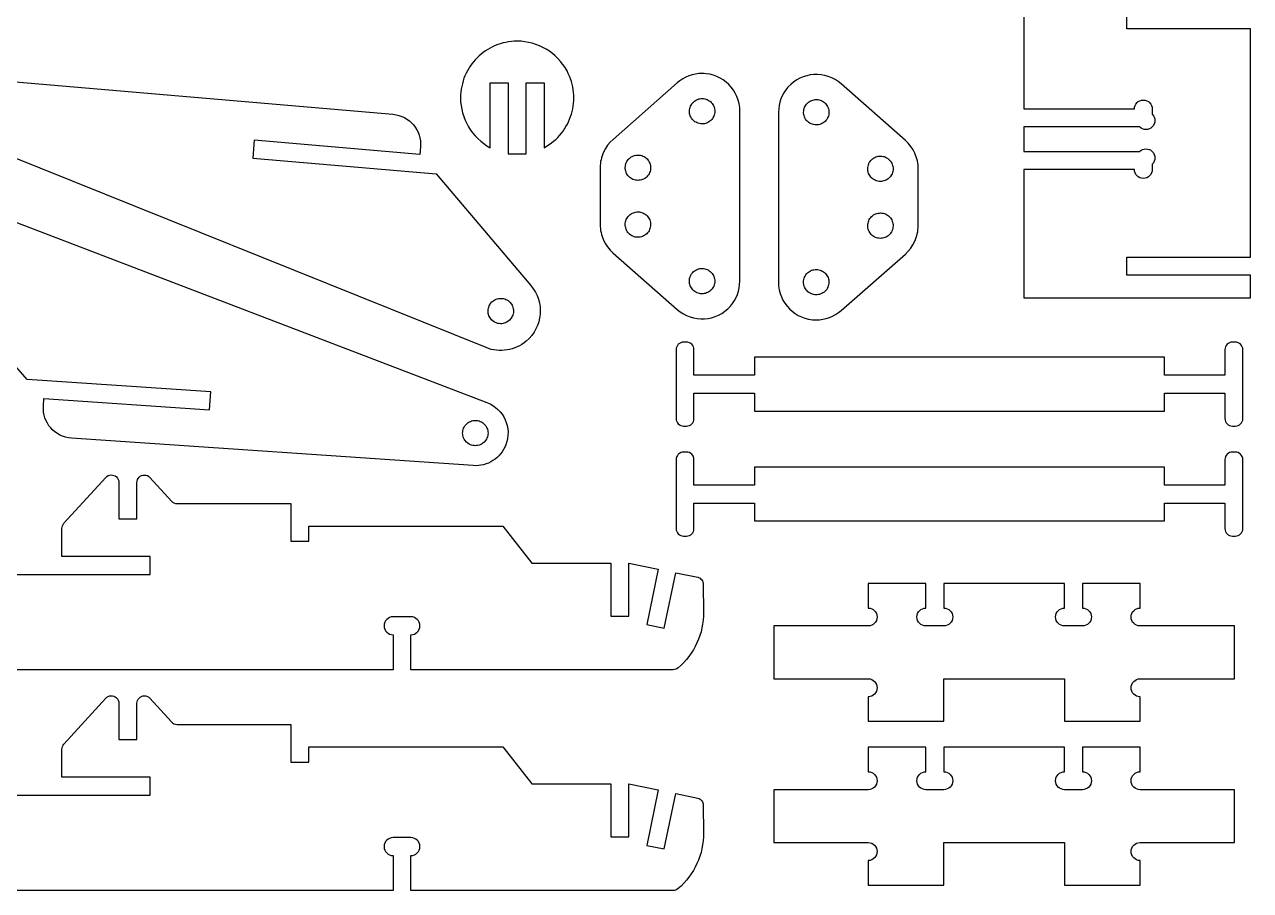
# Model space of a CAD drawing. Extents: x 9 to 509, y 40 to 335.
# Drawn here: x 319.3 to 509.4, y 43 to 177.2 of the extents above; entities that cross this region are included whole.
import ezdxf

# ---------------------------------------------------------------- set-up
doc = ezdxf.new("R2010")
doc.units = 0
doc.layers.get('0').update_dxf_attribs({"linetype": 'CONTINUOUS'})

msp = doc.modelspace()

# ---------------------------------------------------------------- linework, layer by layer
at = {"linetype": 'CONTINUOUS'}
msp.add_line((394.3, 157.18), (397.08, 157.18), dxfattribs=at)
at = {"color": 7, "linetype": 'CONTINUOUS'}
for points in [[(474.25, 182.85), (474.25, 164.12), (491.37, 164.12), (491.37, 164.12), (491.4, 164.4), (491.48, 164.66), (491.61, 164.89), (491.78, 165.1), (491.98, 165.27), (492.22, 165.4), (492.48, 165.48), (492.76, 165.51), (492.76, 165.51), (492.76, 165.51), (493.04, 165.48), (493.3, 165.4), (493.54, 165.27), (493.74, 165.1), (493.91, 164.89), (494.04, 164.66), (494.12, 164.4), (494.15, 164.12), (494.15, 164.12), (494.15, 164.12), (494.15, 163.3), (494.15, 163.3), (494.33, 163.08), (494.46, 162.84), (494.53, 162.58), (494.56, 162.32), (494.53, 162.05), (494.46, 161.8), (494.33, 161.55), (494.15, 161.34), (493.93, 161.16), (493.69, 161.03), (493.43, 160.95), (493.17, 160.93), (492.9, 160.95), (492.64, 161.03), (492.4, 161.16), (492.18, 161.34), (492.18, 161.34), (492.18, 161.34), (474.25, 161.34), (474.25, 157.53), (492.18, 157.53), (492.18, 157.53), (492.4, 157.71), (492.64, 157.84), (492.9, 157.91), (493.17, 157.94), (493.43, 157.91), (493.69, 157.84), (493.93, 157.71), (494.15, 157.53), (494.33, 157.31), (494.46, 157.07), (494.53, 156.81), (494.56, 156.55), (494.53, 156.28), (494.46, 156.03), (494.33, 155.78), (494.15, 155.57), (494.15, 155.57), (494.15, 154.75), (494.15, 154.75), (494.12, 154.47), (494.04, 154.21), (493.91, 153.97), (493.74, 153.77), (493.54, 153.6), (493.3, 153.47), (493.04, 153.39), (492.76, 153.36), (492.76, 153.36), (492.76, 153.36), (492.48, 153.39), (492.22, 153.47), (491.98, 153.6), (491.78, 153.77), (491.61, 153.97), (491.48, 154.21), (491.4, 154.47), (491.37, 154.75), (491.37, 154.75), (491.37, 154.75), (474.25, 154.75), (474.25, 134.85), (474.25, 134.85)], [(474.25, 134.85), (509.37, 134.85), (509.37, 138.36), (490.2, 138.36), (490.2, 141.14), (509.37, 141.14), (509.37, 176.55), (490.2, 176.55), (490.2, 179.33)], [(397.08, 157.18), (397.08, 168.19), (399.86, 168.19), (399.86, 158.12), (399.86, 158.12), (400.25, 158.35), (400.63, 158.59), (400.99, 158.85), (401.33, 159.12), (401.66, 159.41), (401.97, 159.71), (402.26, 160.02), (402.54, 160.35), (402.8, 160.69), (403.04, 161.04), (403.26, 161.4), (403.47, 161.77), (403.66, 162.15), (403.82, 162.54), (403.97, 162.93), (404.1, 163.33), (404.21, 163.74), (404.31, 164.15), (404.38, 164.57), (404.43, 164.99), (404.46, 165.41), (404.47, 165.83), (404.46, 166.26), (404.43, 166.68), (404.38, 167.11), (404.31, 167.53), (404.22, 167.96), (404.1, 168.38), (403.96, 168.79), (403.8, 169.21), (403.62, 169.61), (403.42, 170.02), (403.11, 170.54), (402.78, 171.03), (402.41, 171.5), (402.02, 171.94), (401.6, 172.35), (401.15, 172.73), (400.68, 173.07), (400.19, 173.39), (399.68, 173.67), (399.15, 173.92), (398.6, 174.13), (398.04, 174.31), (397.47, 174.45), (396.89, 174.55), (396.29, 174.61), (395.69, 174.63), (395.24, 174.62), (394.79, 174.58), (394.35, 174.53), (393.92, 174.45), (393.5, 174.35), (393.08, 174.23), (392.67, 174.1), (392.27, 173.94), (391.88, 173.76), (391.51, 173.57), (391.14, 173.36), (390.78, 173.13), (390.44, 172.88), (390.11, 172.62), (389.79, 172.35), (389.48, 172.06), (389.19, 171.75), (388.92, 171.43), (388.66, 171.1), (388.41, 170.76), (388.18, 170.4), (387.97, 170.03), (387.78, 169.65), (387.6, 169.27), (387.44, 168.87), (387.31, 168.46), (387.19, 168.04), (387.09, 167.62), (387.01, 167.18), (386.96, 166.75), (386.92, 166.3), (386.91, 165.85), (386.93, 165.25), (386.99, 164.65), (387.09, 164.07), (387.23, 163.5), (387.41, 162.93), (387.62, 162.39), (387.87, 161.86), (388.15, 161.35), (388.47, 160.86), (388.81, 160.39), (389.19, 159.94), (389.6, 159.52), (390.04, 159.13), (390.51, 158.76), (391, 158.43), (391.52, 158.12), (391.52, 158.12)], [(420.5, 168.17), (410.55, 159.41), (410.55, 159.41), (410.1, 158.98), (409.7, 158.5), (409.36, 157.98), (409.08, 157.43), (408.96, 157.15), (408.85, 156.86), (408.77, 156.56), (408.69, 156.26), (408.63, 155.96), (408.59, 155.65), (408.57, 155.34), (408.56, 155.02), (408.56, 155.02), (408.55, 146.2), (408.55, 146.2), (408.56, 145.89), (408.59, 145.57), (408.63, 145.27), (408.69, 144.96), (408.76, 144.66), (408.85, 144.36), (408.95, 144.07), (409.07, 143.79), (409.36, 143.24), (409.7, 142.73), (410.09, 142.25), (410.54, 141.81), (410.54, 141.81), (420.48, 133.04), (420.48, 133.04), (420.95, 132.67), (421.45, 132.35), (421.96, 132.09), (422.5, 131.88), (423.04, 131.73), (423.6, 131.63), (424.16, 131.58), (424.72, 131.59), (425.28, 131.65), (425.83, 131.77), (426.37, 131.94), (426.89, 132.16), (427.4, 132.43), (427.88, 132.76), (428.33, 133.13), (428.75, 133.56), (429.08, 133.98), (429.37, 134.42), (429.62, 134.88), (429.83, 135.36), (429.99, 135.86), (430.11, 136.38), (430.18, 136.9), (430.21, 137.43), (430.21, 137.43), (430.22, 163.77), (430.22, 163.77), (430.21, 164.07), (430.19, 164.37), (430.1, 164.95), (429.96, 165.51), (429.76, 166.05), (429.51, 166.56), (429.22, 167.04), (428.88, 167.49), (428.51, 167.91), (428.09, 168.29), (427.64, 168.62), (427.16, 168.92), (426.65, 169.16), (426.11, 169.36), (425.55, 169.51), (424.97, 169.59), (424.67, 169.62), (424.37, 169.63), (423.84, 169.6), (423.31, 169.53), (422.8, 169.41), (422.3, 169.25), (421.82, 169.04), (421.36, 168.79), (420.92, 168.5), (420.5, 168.17), (420.5, 168.17)], [(445.91, 132.88), (455.87, 141.63), (455.87, 141.63), (456.31, 142.07), (456.71, 142.55), (457.05, 143.07), (457.33, 143.62), (457.45, 143.9), (457.56, 144.19), (457.65, 144.49), (457.72, 144.79), (457.78, 145.09), (457.82, 145.4), (457.85, 145.71), (457.85, 146.03), (457.85, 146.03), (457.86, 154.85), (457.86, 154.85), (457.85, 155.16), (457.83, 155.47), (457.78, 155.78), (457.73, 156.09), (457.65, 156.39), (457.56, 156.68), (457.46, 156.97), (457.34, 157.26), (457.06, 157.81), (456.72, 158.32), (456.32, 158.8), (455.88, 159.24), (455.88, 159.24), (445.93, 168.01), (445.93, 168.01), (445.46, 168.38), (444.97, 168.7), (444.45, 168.96), (443.92, 169.17), (443.37, 169.32), (442.81, 169.42), (442.25, 169.46), (441.69, 169.46), (441.13, 169.39), (440.58, 169.28), (440.04, 169.11), (439.52, 168.89), (439.02, 168.62), (438.54, 168.29), (438.09, 167.91), (437.67, 167.48), (437.34, 167.07), (437.04, 166.63), (436.79, 166.17), (436.58, 165.68), (436.42, 165.18), (436.3, 164.67), (436.23, 164.15), (436.21, 163.62), (436.21, 163.62), (436.19, 137.28), (436.19, 137.28), (436.2, 136.98), (436.22, 136.68), (436.31, 136.1), (436.46, 135.54), (436.65, 135), (436.9, 134.49), (437.19, 134.01), (437.53, 133.55), (437.91, 133.14), (438.32, 132.76), (438.77, 132.42), (439.25, 132.13), (439.77, 131.88), (440.3, 131.69), (440.86, 131.54), (441.45, 131.45), (441.74, 131.43), (442.04, 131.42), (442.58, 131.45), (443.1, 131.52), (443.61, 131.63), (444.11, 131.8), (444.59, 132), (445.06, 132.25), (445.5, 132.55), (445.91, 132.88), (445.91, 132.88)], [(314.26, 168.63), (376.44, 163.3), (376.44, 163.3)], [(391.52, 158.12), (391.52, 168.19), (394.3, 168.19), (394.3, 157.18)], [(423.09, 162.28), (422.95, 162.41), (422.82, 162.56), (422.7, 162.72), (422.61, 162.89), (422.53, 163.06), (422.47, 163.24), (422.43, 163.43), (422.41, 163.61), (422.4, 163.8), (422.41, 163.99), (422.44, 164.18), (422.49, 164.36), (422.56, 164.54), (422.64, 164.72), (422.75, 164.89), (422.87, 165.05), (422.87, 165.05), (422.87, 165.05), (423.01, 165.19), (423.16, 165.32), (423.32, 165.43), (423.48, 165.53), (423.66, 165.61), (423.84, 165.67), (424.02, 165.71), (424.21, 165.73), (424.4, 165.74), (424.59, 165.73), (424.77, 165.7), (424.96, 165.65), (425.14, 165.58), (425.31, 165.5), (425.48, 165.39), (425.64, 165.27), (425.64, 165.27), (425.64, 165.27), (425.79, 165.13), (425.92, 164.98), (426.03, 164.82), (426.12, 164.66), (426.2, 164.48), (426.26, 164.3), (426.3, 164.12), (426.33, 163.93), (426.33, 163.74), (426.32, 163.55), (426.29, 163.37), (426.24, 163.18), (426.17, 163), (426.09, 162.83), (425.99, 162.66), (425.86, 162.5), (425.86, 162.5), (425.86, 162.5), (425.73, 162.35), (425.58, 162.22), (425.42, 162.11), (425.25, 162.02), (425.07, 161.94), (424.89, 161.88), (424.71, 161.84), (424.52, 161.81), (424.33, 161.81), (424.15, 161.82), (423.96, 161.85), (423.77, 161.9), (423.59, 161.96), (423.42, 162.05), (423.25, 162.15), (423.09, 162.28), (423.09, 162.28), (423.09, 162.28)], [(443.33, 165.11), (443.48, 164.97), (443.61, 164.82), (443.72, 164.67), (443.82, 164.5), (443.89, 164.32), (443.95, 164.14), (444, 163.96), (444.02, 163.77), (444.03, 163.58), (444.01, 163.4), (443.98, 163.21), (443.94, 163.02), (443.87, 162.84), (443.78, 162.67), (443.68, 162.5), (443.56, 162.34), (443.56, 162.34), (443.56, 162.34), (443.42, 162.19), (443.27, 162.07), (443.11, 161.95), (442.94, 161.86), (442.77, 161.78), (442.59, 161.72), (442.4, 161.68), (442.22, 161.65), (442.03, 161.65), (441.84, 161.66), (441.65, 161.69), (441.47, 161.74), (441.29, 161.81), (441.11, 161.89), (440.95, 161.99), (440.79, 162.12), (440.79, 162.12), (440.64, 162.25), (440.51, 162.4), (440.4, 162.56), (440.3, 162.73), (440.23, 162.91), (440.17, 163.09), (440.12, 163.27), (440.1, 163.46), (440.09, 163.65), (440.11, 163.83), (440.14, 164.02), (440.18, 164.21), (440.25, 164.39), (440.34, 164.56), (440.44, 164.73), (440.56, 164.89), (440.56, 164.89), (440.56, 164.89), (440.7, 165.04), (440.85, 165.16), (441.01, 165.28), (441.18, 165.37), (441.35, 165.45), (441.53, 165.51), (441.71, 165.55), (441.9, 165.57), (442.09, 165.58), (442.28, 165.57), (442.47, 165.54), (442.65, 165.49), (442.83, 165.42), (443.01, 165.34), (443.17, 165.23), (443.33, 165.11), (443.33, 165.11), (443.33, 165.11)], [(376.44, 163.3), (376.91, 163.23), (377.37, 163.12), (377.81, 162.97), (378.22, 162.78), (378.61, 162.55), (378.98, 162.28), (379.31, 161.98), (379.62, 161.65), (379.89, 161.29), (380.13, 160.91), (380.33, 160.51), (380.49, 160.08), (380.61, 159.64), (380.69, 159.18), (380.72, 158.71), (380.7, 158.23), (380.7, 158.23), (380.7, 158.23), (380.6, 157.07), (354.94, 159.27), (354.71, 156.5), (383.15, 154.06), (397.81, 136.75), (397.81, 136.75), (398.19, 136.26), (398.51, 135.73), (398.78, 135.19), (398.98, 134.63), (399.13, 134.05), (399.23, 133.47), (399.26, 132.88), (399.24, 132.29), (399.16, 131.71), (399.03, 131.14), (398.85, 130.58), (398.6, 130.04), (398.31, 129.52), (397.96, 129.02), (397.56, 128.56), (397.1, 128.13), (396.77, 127.87), (396.42, 127.63), (396.06, 127.42), (395.69, 127.24), (395.31, 127.08), (394.92, 126.94), (394.52, 126.84), (394.12, 126.76), (393.71, 126.71), (393.3, 126.68), (392.89, 126.69), (392.48, 126.72), (392.07, 126.77), (391.66, 126.86), (391.26, 126.98), (390.86, 127.12), (390.86, 127.12), (311.94, 158.88)], [(413.14, 153.52), (412.99, 153.66), (412.86, 153.81), (412.75, 153.97), (412.66, 154.13), (412.58, 154.31), (412.52, 154.49), (412.48, 154.67), (412.45, 154.86), (412.45, 155.05), (412.46, 155.24), (412.49, 155.42), (412.54, 155.61), (412.6, 155.79), (412.69, 155.96), (412.79, 156.13), (412.91, 156.29), (412.91, 156.29), (412.91, 156.29), (413.05, 156.44), (413.2, 156.57), (413.36, 156.68), (413.53, 156.77), (413.7, 156.85), (413.88, 156.91), (414.07, 156.95), (414.25, 156.98), (414.44, 156.98), (414.63, 156.97), (414.82, 156.94), (415, 156.89), (415.18, 156.83), (415.36, 156.74), (415.53, 156.64), (415.69, 156.52), (415.69, 156.52), (415.69, 156.52), (415.83, 156.38), (415.96, 156.23), (416.07, 156.07), (416.17, 155.9), (416.25, 155.73), (416.31, 155.55), (416.35, 155.36), (416.37, 155.18), (416.38, 154.99), (416.37, 154.8), (416.34, 154.61), (416.29, 154.43), (416.22, 154.25), (416.14, 154.07), (416.03, 153.9), (415.91, 153.74), (415.91, 153.74), (415.91, 153.74), (415.77, 153.6), (415.62, 153.47), (415.46, 153.36), (415.3, 153.26), (415.12, 153.18), (414.94, 153.12), (414.76, 153.08), (414.57, 153.06), (414.38, 153.05), (414.19, 153.06), (414.01, 153.09), (413.82, 153.14), (413.64, 153.21), (413.47, 153.29), (413.3, 153.4), (413.14, 153.52), (413.14, 153.52), (413.14, 153.52)], [(453.28, 156.35), (453.43, 156.21), (453.55, 156.06), (453.67, 155.9), (453.76, 155.73), (453.84, 155.56), (453.9, 155.38), (453.94, 155.2), (453.96, 155.01), (453.97, 154.82), (453.96, 154.63), (453.93, 154.44), (453.88, 154.26), (453.81, 154.08), (453.73, 153.9), (453.63, 153.74), (453.5, 153.58), (453.5, 153.58), (453.5, 153.58), (453.37, 153.43), (453.22, 153.3), (453.06, 153.19), (452.89, 153.09), (452.71, 153.02), (452.53, 152.96), (452.35, 152.91), (452.16, 152.89), (451.97, 152.88), (451.79, 152.9), (451.6, 152.93), (451.41, 152.97), (451.23, 153.04), (451.06, 153.13), (450.89, 153.23), (450.73, 153.35), (450.73, 153.35), (450.73, 153.35), (450.58, 153.49), (450.46, 153.64), (450.34, 153.8), (450.25, 153.97), (450.17, 154.14), (450.11, 154.32), (450.07, 154.5), (450.05, 154.69), (450.04, 154.88), (450.05, 155.07), (450.08, 155.26), (450.13, 155.44), (450.2, 155.62), (450.28, 155.8), (450.39, 155.96), (450.51, 156.12), (450.51, 156.12), (450.51, 156.12), (450.65, 156.27), (450.8, 156.4), (450.95, 156.51), (451.12, 156.61), (451.3, 156.68), (451.48, 156.74), (451.66, 156.79), (451.85, 156.81), (452.04, 156.82), (452.22, 156.8), (452.41, 156.77), (452.6, 156.73), (452.78, 156.66), (452.95, 156.57), (453.12, 156.47), (453.28, 156.35), (453.28, 156.35), (453.28, 156.35)], [(311.55, 149), (391.01, 118.61), (391.01, 118.61), (391.49, 118.4), (391.93, 118.15), (392.34, 117.86), (392.71, 117.54), (393.05, 117.18), (393.35, 116.79), (393.61, 116.38), (393.83, 115.95), (394.01, 115.5), (394.14, 115.03), (394.23, 114.55), (394.27, 114.06), (394.26, 113.56), (394.2, 113.06), (394.1, 112.56), (393.94, 112.07), (393.77, 111.69), (393.58, 111.33), (393.36, 110.99), (393.12, 110.67), (392.85, 110.37), (392.57, 110.09), (392.26, 109.84), (391.93, 109.61), (391.59, 109.41), (391.23, 109.24), (390.86, 109.09), (390.48, 108.98), (390.08, 108.89), (389.68, 108.84), (389.27, 108.81), (388.86, 108.83), (388.86, 108.83), (326.6, 113.08), (326.6, 113.08)], [(413.13, 144.7), (412.99, 144.84), (412.86, 144.99), (412.75, 145.15), (412.65, 145.31), (412.57, 145.49), (412.51, 145.67), (412.47, 145.85), (412.45, 146.04), (412.44, 146.23), (412.45, 146.42), (412.48, 146.6), (412.53, 146.79), (412.6, 146.97), (412.68, 147.14), (412.79, 147.31), (412.91, 147.47), (412.91, 147.47), (412.91, 147.47), (413.05, 147.62), (413.2, 147.75), (413.36, 147.86), (413.52, 147.95), (413.7, 148.03), (413.88, 148.09), (414.06, 148.13), (414.25, 148.16), (414.44, 148.16), (414.63, 148.15), (414.81, 148.12), (415, 148.07), (415.18, 148.01), (415.35, 147.92), (415.52, 147.82), (415.68, 147.69), (415.68, 147.69), (415.68, 147.69), (415.83, 147.56), (415.96, 147.41), (416.07, 147.25), (416.16, 147.08), (416.24, 146.91), (416.3, 146.73), (416.34, 146.54), (416.37, 146.36), (416.37, 146.17), (416.36, 145.98), (416.33, 145.79), (416.28, 145.61), (416.22, 145.43), (416.13, 145.25), (416.03, 145.08), (415.9, 144.92), (415.9, 144.92), (415.9, 144.92), (415.77, 144.78), (415.62, 144.65), (415.46, 144.54), (415.29, 144.44), (415.12, 144.36), (414.94, 144.3), (414.75, 144.26), (414.57, 144.24), (414.38, 144.23), (414.19, 144.24), (414, 144.27), (413.82, 144.32), (413.64, 144.39), (413.46, 144.47), (413.29, 144.58), (413.13, 144.7), (413.13, 144.7), (413.13, 144.7)], [(453.28, 147.53), (453.42, 147.39), (453.55, 147.24), (453.66, 147.08), (453.76, 146.91), (453.83, 146.74), (453.89, 146.56), (453.94, 146.38), (453.96, 146.19), (453.97, 146), (453.95, 145.81), (453.92, 145.62), (453.88, 145.44), (453.81, 145.26), (453.72, 145.08), (453.62, 144.92), (453.5, 144.76), (453.5, 144.76), (453.5, 144.76), (453.36, 144.61), (453.21, 144.48), (453.05, 144.37), (452.88, 144.27), (452.71, 144.2), (452.53, 144.14), (452.35, 144.09), (452.16, 144.07), (451.97, 144.06), (451.78, 144.08), (451.59, 144.11), (451.41, 144.15), (451.23, 144.22), (451.05, 144.31), (450.89, 144.41), (450.73, 144.53), (450.73, 144.53), (450.73, 144.53), (450.58, 144.67), (450.45, 144.82), (450.34, 144.98), (450.24, 145.15), (450.17, 145.32), (450.11, 145.5), (450.07, 145.68), (450.04, 145.87), (450.04, 146.06), (450.05, 146.25), (450.08, 146.44), (450.13, 146.62), (450.19, 146.8), (450.28, 146.98), (450.38, 147.14), (450.5, 147.3), (450.5, 147.3), (450.5, 147.3), (450.64, 147.45), (450.79, 147.58), (450.95, 147.69), (451.12, 147.79), (451.29, 147.86), (451.47, 147.92), (451.66, 147.97), (451.84, 147.99), (452.03, 148), (452.22, 147.98), (452.41, 147.95), (452.59, 147.91), (452.77, 147.84), (452.95, 147.75), (453.12, 147.65), (453.28, 147.53), (453.28, 147.53), (453.28, 147.53)], [(326.6, 113.08), (326.13, 113.13), (325.67, 113.24), (325.23, 113.38), (324.81, 113.57), (324.41, 113.79), (324.04, 114.05), (323.7, 114.35), (323.39, 114.67), (323.11, 115.02), (322.87, 115.4), (322.66, 115.8), (322.49, 116.22), (322.36, 116.66), (322.28, 117.12), (322.24, 117.59), (322.25, 118.07), (322.25, 118.07), (322.25, 118.07), (322.33, 119.23), (348.02, 117.48), (348.21, 120.25), (319.73, 122.2), (304.77, 139.25)], [(423.08, 135.94), (422.93, 136.07), (422.8, 136.22), (422.69, 136.38), (422.6, 136.55), (422.52, 136.72), (422.46, 136.9), (422.42, 137.09), (422.39, 137.28), (422.39, 137.46), (422.4, 137.65), (422.43, 137.84), (422.48, 138.02), (422.55, 138.2), (422.63, 138.38), (422.73, 138.55), (422.86, 138.71), (422.86, 138.71), (422.86, 138.71), (422.99, 138.85), (423.14, 138.98), (423.3, 139.09), (423.47, 139.19), (423.65, 139.27), (423.83, 139.33), (424.01, 139.37), (424.2, 139.39), (424.39, 139.4), (424.57, 139.39), (424.76, 139.36), (424.95, 139.31), (425.13, 139.24), (425.3, 139.16), (425.47, 139.05), (425.63, 138.93), (425.63, 138.93), (425.63, 138.93), (425.77, 138.79), (425.9, 138.64), (426.02, 138.48), (426.11, 138.32), (426.19, 138.14), (426.25, 137.96), (426.29, 137.78), (426.31, 137.59), (426.32, 137.4), (426.31, 137.21), (426.28, 137.03), (426.23, 136.84), (426.16, 136.66), (426.08, 136.49), (425.97, 136.32), (425.85, 136.16), (425.85, 136.16), (425.85, 136.16), (425.71, 136.01), (425.56, 135.88), (425.41, 135.77), (425.24, 135.68), (425.06, 135.6), (424.88, 135.54), (424.7, 135.5), (424.51, 135.47), (424.32, 135.47), (424.13, 135.48), (423.95, 135.51), (423.76, 135.56), (423.58, 135.62), (423.41, 135.71), (423.24, 135.81), (423.08, 135.94), (423.08, 135.94), (423.08, 135.94)], [(443.32, 138.77), (443.47, 138.63), (443.6, 138.48), (443.71, 138.33), (443.8, 138.16), (443.88, 137.98), (443.94, 137.8), (443.98, 137.62), (444.01, 137.43), (444.01, 137.24), (444, 137.06), (443.97, 136.87), (443.92, 136.68), (443.86, 136.5), (443.77, 136.33), (443.67, 136.16), (443.54, 136), (443.54, 136), (443.54, 136), (443.41, 135.85), (443.26, 135.73), (443.1, 135.61), (442.93, 135.52), (442.76, 135.44), (442.58, 135.38), (442.39, 135.34), (442.2, 135.32), (442.02, 135.31), (441.83, 135.32), (441.64, 135.35), (441.46, 135.4), (441.28, 135.47), (441.1, 135.55), (440.93, 135.66), (440.77, 135.78), (440.77, 135.78), (440.63, 135.92), (440.5, 136.07), (440.39, 136.22), (440.29, 136.39), (440.21, 136.57), (440.15, 136.75), (440.11, 136.93), (440.09, 137.12), (440.08, 137.31), (440.09, 137.49), (440.12, 137.68), (440.17, 137.87), (440.24, 138.05), (440.32, 138.22), (440.43, 138.39), (440.55, 138.55), (440.55, 138.55), (440.55, 138.55), (440.69, 138.7), (440.84, 138.82), (441, 138.94), (441.16, 139.03), (441.34, 139.11), (441.52, 139.17), (441.7, 139.21), (441.89, 139.23), (442.08, 139.24), (442.27, 139.23), (442.45, 139.2), (442.64, 139.15), (442.82, 139.08), (442.99, 139), (443.16, 138.89), (443.32, 138.77), (443.32, 138.77), (443.32, 138.77)], [(391.18, 132.83), (391.19, 133.03), (391.23, 133.23), (391.28, 133.42), (391.35, 133.6), (391.43, 133.77), (391.53, 133.93), (391.78, 134.21), (392.07, 134.45), (392.24, 134.54), (392.41, 134.62), (392.59, 134.69), (392.78, 134.73), (392.98, 134.76), (393.18, 134.76), (393.18, 134.76), (393.18, 134.76), (393.38, 134.75), (393.57, 134.72), (393.76, 134.67), (393.94, 134.6), (394.11, 134.51), (394.27, 134.41), (394.56, 134.16), (394.79, 133.87), (394.89, 133.71), (394.97, 133.53), (395.03, 133.35), (395.08, 133.16), (395.1, 132.97), (395.11, 132.76), (395.11, 132.76), (395.11, 132.76), (395.1, 132.56), (395.06, 132.37), (395.01, 132.18), (394.94, 132), (394.86, 131.83), (394.75, 131.67), (394.51, 131.38), (394.21, 131.15), (394.05, 131.05), (393.88, 130.97), (393.69, 130.91), (393.51, 130.87), (393.31, 130.84), (393.11, 130.83), (393.11, 130.83), (393.11, 130.83), (392.91, 130.85), (392.71, 130.88), (392.53, 130.93), (392.35, 131), (392.18, 131.09), (392.02, 131.19), (391.73, 131.43), (391.49, 131.73), (391.4, 131.89), (391.32, 132.07), (391.26, 132.25), (391.21, 132.44), (391.19, 132.63), (391.18, 132.83), (391.18, 132.83), (391.18, 132.83)], [(432.47, 120.08), (432.47, 117.3), (496.03, 117.3), (496.03, 120.08), (505.4, 120.08), (505.4, 116.13), (505.4, 116.13), (505.42, 115.89), (505.49, 115.67), (505.6, 115.47), (505.74, 115.3), (505.92, 115.16), (506.11, 115.05), (506.33, 114.98), (506.57, 114.96), (506.57, 114.96), (506.57, 114.96), (507.01, 114.96), (507.01, 114.96), (507.24, 114.98), (507.46, 115.05), (507.66, 115.16), (507.84, 115.3), (507.98, 115.47), (508.09, 115.67), (508.16, 115.89), (508.18, 116.13), (508.18, 116.13), (508.18, 116.13), (508.18, 121.47), (508.18, 126.81), (508.18, 126.81), (508.16, 127.04), (508.09, 127.26), (507.98, 127.46), (507.84, 127.64), (507.66, 127.78), (507.46, 127.89), (507.24, 127.96), (507.01, 127.98), (507.01, 127.98), (507.01, 127.98), (506.57, 127.98), (506.57, 127.98), (506.33, 127.96), (506.11, 127.89), (505.92, 127.78), (505.74, 127.64), (505.6, 127.46), (505.49, 127.26), (505.42, 127.04), (505.4, 126.81), (505.4, 126.81), (505.4, 126.81), (505.4, 122.86), (496.03, 122.86), (496.03, 125.64), (432.47, 125.64), (432.47, 122.86), (423.1, 122.86), (423.1, 126.81), (423.1, 126.81), (423.08, 127.04), (423.01, 127.26), (422.9, 127.46), (422.76, 127.64), (422.59, 127.78), (422.39, 127.89), (422.17, 127.96), (421.93, 127.98), (421.93, 127.98), (421.93, 127.98), (421.49, 127.98), (421.49, 127.98), (421.26, 127.96), (421.04, 127.89), (420.84, 127.78), (420.67, 127.64), (420.52, 127.46), (420.42, 127.26), (420.35, 127.04), (420.32, 126.81), (420.32, 126.81), (420.32, 126.81), (420.32, 121.47), (420.32, 116.13), (420.32, 116.13), (420.35, 115.89), (420.42, 115.67), (420.52, 115.47), (420.67, 115.3), (420.84, 115.16), (421.04, 115.05), (421.26, 114.98), (421.49, 114.96), (421.49, 114.96), (421.49, 114.96), (421.93, 114.96), (421.93, 114.96), (422.17, 114.98), (422.39, 115.05), (422.59, 115.16), (422.76, 115.3), (422.9, 115.47), (423.01, 115.67), (423.08, 115.89), (423.1, 116.13), (423.1, 116.13), (423.1, 116.13), (423.1, 120.08), (432.47, 120.08), (432.47, 120.08)], [(391.17, 113.88), (391.16, 113.68), (391.13, 113.49), (391.08, 113.3), (391.01, 113.12), (390.93, 112.94), (390.83, 112.78), (390.59, 112.49), (390.3, 112.25), (390.14, 112.15), (389.97, 112.07), (389.79, 112), (389.6, 111.96), (389.4, 111.93), (389.2, 111.92), (389.2, 111.92), (389, 111.93), (388.81, 111.96), (388.62, 112), (388.44, 112.07), (388.27, 112.15), (388.11, 112.25), (387.81, 112.49), (387.57, 112.78), (387.48, 112.94), (387.39, 113.12), (387.33, 113.3), (387.28, 113.49), (387.25, 113.68), (387.24, 113.88), (387.24, 113.88), (387.25, 114.08), (387.28, 114.28), (387.33, 114.47), (387.39, 114.65), (387.48, 114.82), (387.57, 114.98), (387.81, 115.27), (388.11, 115.51), (388.27, 115.61), (388.44, 115.69), (388.62, 115.76), (388.81, 115.81), (389, 115.84), (389.2, 115.85), (389.2, 115.85), (389.4, 115.84), (389.6, 115.81), (389.79, 115.76), (389.97, 115.69), (390.14, 115.61), (390.3, 115.51), (390.59, 115.27), (390.83, 114.98), (390.93, 114.82), (391.01, 114.65), (391.08, 114.47), (391.13, 114.28), (391.16, 114.08), (391.17, 113.88), (391.17, 113.88), (391.17, 113.88)], [(432.47, 103.04), (432.47, 100.26), (496.03, 100.26), (496.03, 103.04), (505.4, 103.04), (505.4, 99.09), (505.4, 99.09), (505.42, 98.85), (505.49, 98.63), (505.6, 98.44), (505.74, 98.26), (505.92, 98.12), (506.11, 98.01), (506.33, 97.94), (506.57, 97.92), (506.57, 97.92), (506.57, 97.92), (507.01, 97.92), (507.24, 97.94), (507.46, 98.01), (507.66, 98.12), (507.84, 98.26), (507.98, 98.44), (508.09, 98.63), (508.16, 98.85), (508.18, 99.09), (508.18, 99.09), (508.18, 104.43), (508.18, 109.77), (508.18, 109.77), (508.16, 110.01), (508.09, 110.23), (507.98, 110.43), (507.84, 110.6), (507.66, 110.74), (507.46, 110.85), (507.24, 110.92), (507.01, 110.94), (507.01, 110.94), (507.01, 110.94), (506.57, 110.94), (506.57, 110.94), (506.33, 110.92), (506.11, 110.85), (505.92, 110.74), (505.74, 110.6), (505.6, 110.43), (505.49, 110.23), (505.42, 110.01), (505.4, 109.77), (505.4, 109.77), (505.4, 109.77), (505.4, 105.82), (496.03, 105.82), (496.03, 108.6), (432.47, 108.6), (432.47, 105.82), (423.1, 105.82), (423.1, 109.77), (423.1, 109.77), (423.08, 110.01), (423.01, 110.23), (422.9, 110.43), (422.76, 110.6), (422.59, 110.74), (422.39, 110.85), (422.17, 110.92), (421.93, 110.94), (421.93, 110.94), (421.93, 110.94), (421.49, 110.94), (421.49, 110.94), (421.26, 110.92), (421.04, 110.85), (420.84, 110.74), (420.67, 110.6), (420.52, 110.43), (420.42, 110.23), (420.35, 110.01), (420.32, 109.77), (420.32, 109.77), (420.32, 109.77), (420.32, 104.43), (420.32, 99.09), (420.32, 99.09), (420.35, 98.85), (420.42, 98.63), (420.52, 98.44), (420.67, 98.26), (420.84, 98.12), (421.04, 98.01), (421.26, 97.94), (421.49, 97.92), (421.49, 97.92), (421.49, 97.92), (421.93, 97.92), (422.17, 97.94), (422.39, 98.01), (422.59, 98.12), (422.76, 98.26), (422.9, 98.44), (423.01, 98.63), (423.08, 98.85), (423.1, 99.09), (423.1, 99.09), (423.1, 103.04), (432.47, 103.04), (432.47, 103.04)], [(237.39, 91.98), (338.79, 91.98), (338.79, 94.76), (325.12, 94.76), (325.12, 99.1), (325.12, 99.1), (325.14, 99.31), (325.19, 99.52), (325.29, 99.71), (325.42, 99.89), (325.42, 99.89), (331.92, 107.01), (331.92, 107.01), (332.1, 107.17), (332.3, 107.28), (332.51, 107.36), (332.73, 107.39), (332.96, 107.38), (333.18, 107.32), (333.38, 107.23), (333.57, 107.08), (333.74, 106.9), (333.86, 106.69), (333.93, 106.46), (333.96, 106.22), (333.96, 106.22), (333.96, 100.61), (336.74, 100.61), (336.74, 106.21), (336.74, 106.21), (336.76, 106.44), (336.83, 106.66), (336.94, 106.86), (337.08, 107.04), (337.25, 107.18), (337.45, 107.29), (337.67, 107.36), (337.91, 107.38), (338.15, 107.35), (338.38, 107.28), (338.59, 107.16), (338.77, 107), (338.77, 107), (342.1, 103.34), (342.1, 103.34), (342.28, 103.17), (342.49, 103.05), (342.73, 102.98), (342.97, 102.95), (342.97, 102.95), (360.6, 102.95), (360.6, 97.1), (363.38, 97.1), (363.38, 99.44), (393.49, 99.44), (397.96, 93.74), (410.2, 93.74), (410.2, 85.52), (412.98, 85.52), (412.98, 93.74), (417.54, 92.8), (415.78, 84.2), (418.5, 83.64), (420.27, 92.24), (423.7, 91.53), (423.7, 91.53), (423.88, 91.46), (424.04, 91.37), (424.18, 91.25), (424.3, 91.11), (424.4, 90.96), (424.47, 90.79), (424.52, 90.61), (424.53, 90.42), (424.53, 90.42), (424.58, 86.13), (424.58, 86.13), (424.57, 85.51), (424.52, 84.89), (424.44, 84.28), (424.33, 83.68), (424.19, 83.08), (424.01, 82.5), (423.8, 81.93), (423.56, 81.37), (423.29, 80.82), (423, 80.29), (422.67, 79.77), (422.32, 79.27), (421.93, 78.79), (421.52, 78.34), (421.09, 77.9), (420.63, 77.48), (420.63, 77.48), (420.46, 77.36), (420.27, 77.27), (420.07, 77.22), (419.87, 77.2), (419.87, 77.2), (379.23, 77.2), (379.23, 82.61), (379.23, 82.61), (379.51, 82.64), (379.77, 82.72), (380, 82.85), (380.21, 83.02), (380.38, 83.23), (380.51, 83.46), (380.59, 83.72), (380.62, 84), (380.59, 84.28), (380.51, 84.55), (380.38, 84.78), (380.21, 84.99), (380, 85.16), (379.77, 85.29), (379.51, 85.37), (379.23, 85.39), (379.23, 85.39), (379.23, 85.39), (376.45, 85.39), (376.45, 85.4), (376.17, 85.37), (375.91, 85.29), (375.67, 85.16), (375.46, 84.99), (375.29, 84.78), (375.17, 84.55), (375.08, 84.28), (375.06, 84), (375.06, 84), (375.06, 84), (375.08, 83.72), (375.17, 83.46), (375.29, 83.23), (375.46, 83.02), (375.67, 82.85), (375.91, 82.72), (376.17, 82.64), (376.45, 82.61), (376.45, 82.61), (376.45, 82.61), (376.45, 77.2), (265.85, 77.2)], [(435.48, 75.78), (450.11, 75.78), (450.11, 75.78), (450.39, 75.76), (450.65, 75.67), (450.89, 75.55), (451.09, 75.38), (451.26, 75.17), (451.39, 74.93), (451.47, 74.67), (451.5, 74.39), (451.47, 74.11), (451.39, 73.85), (451.26, 73.62), (451.09, 73.41), (450.89, 73.24), (450.65, 73.11), (450.39, 73.03), (450.11, 73), (450.11, 73), (450.11, 73), (450.11, 69.2), (461.82, 69.2), (461.82, 75.78), (480.55, 75.78), (480.55, 69.2), (492.25, 69.2), (492.25, 73), (492.25, 73), (491.97, 73.03), (491.71, 73.11), (491.48, 73.24), (491.27, 73.41), (491.1, 73.62), (490.97, 73.85), (490.89, 74.11), (490.86, 74.39), (490.89, 74.67), (490.97, 74.93), (491.1, 75.17), (491.27, 75.38), (491.48, 75.55), (491.71, 75.67), (491.97, 75.76), (492.25, 75.78), (492.25, 75.78), (506.89, 75.78), (506.89, 83.98), (492.25, 83.98), (492.25, 83.98), (491.97, 84.01), (491.71, 84.09), (491.48, 84.22), (491.27, 84.39), (491.1, 84.59), (490.97, 84.83), (490.89, 85.09), (490.86, 85.37), (490.89, 85.65), (490.97, 85.91), (491.1, 86.15), (491.27, 86.35), (491.48, 86.52), (491.71, 86.65), (491.97, 86.73), (492.25, 86.76), (492.25, 86.76), (492.25, 90.56), (483.33, 90.56), (483.33, 86.76), (483.33, 86.76), (483.61, 86.73), (483.87, 86.65), (484.11, 86.52), (484.31, 86.35), (484.48, 86.15), (484.61, 85.91), (484.69, 85.65), (484.72, 85.37), (484.69, 85.09), (484.61, 84.83), (484.48, 84.59), (484.31, 84.39), (484.11, 84.22), (483.87, 84.09), (483.61, 84.01), (483.33, 83.98), (483.33, 83.98), (483.33, 83.98), (480.55, 83.98), (480.55, 83.98), (480.27, 84.01), (480.01, 84.09), (479.77, 84.22), (479.57, 84.39), (479.4, 84.59), (479.27, 84.83), (479.19, 85.09), (479.16, 85.37), (479.16, 85.37), (479.16, 85.37), (479.19, 85.65), (479.27, 85.91), (479.4, 86.15), (479.57, 86.35), (479.77, 86.52), (480.01, 86.65), (480.27, 86.73), (480.55, 86.76), (480.55, 86.76), (480.55, 86.76), (480.55, 90.56), (461.82, 90.56), (461.82, 86.76), (461.82, 86.76), (462.1, 86.73), (462.36, 86.65), (462.6, 86.52), (462.8, 86.35), (462.97, 86.15), (463.1, 85.91), (463.18, 85.65), (463.21, 85.37), (463.18, 85.09), (463.1, 84.83), (462.97, 84.59), (462.8, 84.39), (462.6, 84.22), (462.36, 84.09), (462.1, 84.01), (461.82, 83.98), (461.82, 83.98), (461.82, 83.98), (459.04, 83.98), (459.04, 83.98), (458.76, 84.01), (458.5, 84.09), (458.26, 84.22), (458.06, 84.39), (457.89, 84.59), (457.76, 84.83), (457.68, 85.09), (457.65, 85.37), (457.68, 85.65), (457.76, 85.91), (457.89, 86.15), (458.06, 86.35), (458.26, 86.52), (458.5, 86.65), (458.76, 86.73), (459.04, 86.76), (459.04, 86.76), (459.04, 90.56), (450.11, 90.56), (450.11, 86.76), (450.11, 86.76), (450.39, 86.73), (450.65, 86.65), (450.89, 86.52), (451.09, 86.35), (451.26, 86.15), (451.39, 85.91), (451.47, 85.65), (451.5, 85.37), (451.47, 85.09), (451.39, 84.83), (451.26, 84.59), (451.09, 84.39), (450.89, 84.22), (450.65, 84.09), (450.39, 84.01), (450.11, 83.98), (450.11, 83.98), (450.11, 83.98), (435.48, 83.98), (435.48, 75.78), (435.48, 75.78)], [(237.39, 57.76), (338.79, 57.76), (338.79, 60.54), (325.12, 60.54), (325.12, 64.87), (325.12, 64.87), (325.14, 65.09), (325.19, 65.3), (325.29, 65.49), (325.42, 65.66), (325.42, 65.66), (331.92, 72.79), (331.92, 72.79), (332.1, 72.94), (332.3, 73.06), (332.51, 73.13), (332.73, 73.17), (332.96, 73.15), (333.18, 73.1), (333.38, 73), (333.57, 72.86), (333.74, 72.68), (333.86, 72.47), (333.93, 72.24), (333.96, 72), (333.96, 72), (333.96, 66.39), (336.74, 66.39), (336.74, 71.99), (336.74, 71.99), (336.76, 72.22), (336.83, 72.44), (336.94, 72.64), (337.08, 72.81), (337.25, 72.96), (337.45, 73.06), (337.67, 73.13), (337.91, 73.16), (338.15, 73.13), (338.38, 73.06), (338.59, 72.94), (338.77, 72.77), (338.77, 72.77), (342.1, 69.11), (342.1, 69.11), (342.28, 68.95), (342.49, 68.83), (342.73, 68.76), (342.97, 68.73), (342.97, 68.73), (360.6, 68.73), (360.6, 62.88), (363.38, 62.88), (363.38, 65.22), (393.49, 65.22), (397.96, 59.51), (410.2, 59.51), (410.2, 51.29), (412.98, 51.29), (412.98, 59.51), (417.54, 58.57), (415.78, 49.97), (418.5, 49.42), (420.27, 58.02), (423.7, 57.31), (423.7, 57.31), (423.88, 57.24), (424.04, 57.15), (424.18, 57.03), (424.3, 56.89), (424.4, 56.74), (424.47, 56.57), (424.52, 56.39), (424.53, 56.2), (424.53, 56.2), (424.58, 51.91), (424.58, 51.91), (424.57, 51.28), (424.52, 50.67), (424.44, 50.06), (424.33, 49.46), (424.19, 48.86), (424.01, 48.28), (423.8, 47.7), (423.56, 47.14), (423.29, 46.6), (423, 46.06), (422.67, 45.55), (422.32, 45.05), (421.93, 44.57), (421.52, 44.11), (421.09, 43.67), (420.63, 43.26), (420.63, 43.26), (420.46, 43.14), (420.27, 43.05), (420.07, 42.99), (419.87, 42.98), (419.87, 42.98), (379.23, 42.98), (379.23, 48.39), (379.23, 48.39), (379.51, 48.42), (379.77, 48.5), (380, 48.63), (380.21, 48.8), (380.38, 49), (380.51, 49.24), (380.59, 49.5), (380.62, 49.78), (380.59, 50.06), (380.51, 50.32), (380.38, 50.56), (380.21, 50.76), (380, 50.93), (379.77, 51.06), (379.51, 51.14), (379.23, 51.17), (379.23, 51.17), (379.23, 51.17), (376.45, 51.17), (376.45, 51.17), (376.17, 51.14), (375.91, 51.06), (375.67, 50.93), (375.46, 50.76), (375.29, 50.56), (375.17, 50.32), (375.08, 50.06), (375.06, 49.78), (375.06, 49.78), (375.06, 49.78), (375.08, 49.5), (375.17, 49.24), (375.29, 49), (375.46, 48.8), (375.67, 48.63), (375.91, 48.5), (376.17, 48.42), (376.45, 48.39), (376.45, 48.39), (376.45, 48.39), (376.45, 42.98), (265.85, 42.98)], [(435.48, 50.41), (450.11, 50.41), (450.11, 50.41), (450.39, 50.38), (450.65, 50.3), (450.89, 50.17), (451.09, 50), (451.26, 49.79), (451.39, 49.56), (451.47, 49.3), (451.5, 49.02), (451.47, 48.74), (451.39, 48.48), (451.26, 48.24), (451.09, 48.03), (450.89, 47.86), (450.65, 47.74), (450.39, 47.65), (450.11, 47.63), (450.11, 47.63), (450.11, 47.63), (450.11, 43.82), (461.82, 43.82), (461.82, 50.41), (480.55, 50.41), (480.55, 43.82), (492.25, 43.82), (492.25, 47.63), (492.25, 47.63), (491.97, 47.65), (491.71, 47.74), (491.48, 47.86), (491.27, 48.03), (491.1, 48.24), (490.97, 48.48), (490.89, 48.74), (490.86, 49.02), (490.89, 49.3), (490.97, 49.56), (491.1, 49.79), (491.27, 50), (491.48, 50.17), (491.71, 50.3), (491.97, 50.38), (492.25, 50.41), (492.25, 50.41), (506.89, 50.41), (506.89, 58.6), (492.25, 58.6), (492.25, 58.6), (491.97, 58.63), (491.71, 58.71), (491.48, 58.84), (491.27, 59.01), (491.1, 59.21), (490.97, 59.45), (490.89, 59.71), (490.86, 59.99), (490.89, 60.27), (490.97, 60.53), (491.1, 60.77), (491.27, 60.97), (491.48, 61.14), (491.71, 61.27), (491.97, 61.35), (492.25, 61.38), (492.25, 61.38), (492.25, 65.19), (483.33, 65.19), (483.33, 61.38), (483.33, 61.38), (483.61, 61.35), (483.87, 61.27), (484.11, 61.14), (484.31, 60.97), (484.48, 60.77), (484.61, 60.53), (484.69, 60.27), (484.72, 59.99), (484.69, 59.71), (484.61, 59.45), (484.48, 59.21), (484.31, 59.01), (484.11, 58.84), (483.87, 58.71), (483.61, 58.63), (483.33, 58.6), (483.33, 58.6), (483.33, 58.6), (480.55, 58.6), (480.55, 58.6), (480.27, 58.63), (480.01, 58.71), (479.77, 58.84), (479.57, 59.01), (479.4, 59.21), (479.27, 59.45), (479.19, 59.71), (479.16, 59.99), (479.16, 59.99), (479.16, 59.99), (479.19, 60.27), (479.27, 60.53), (479.4, 60.77), (479.57, 60.97), (479.77, 61.14), (480.01, 61.27), (480.27, 61.35), (480.55, 61.38), (480.55, 61.38), (480.55, 61.38), (480.55, 65.19), (461.82, 65.19), (461.82, 61.38), (461.82, 61.38), (462.1, 61.35), (462.36, 61.27), (462.6, 61.14), (462.8, 60.97), (462.97, 60.77), (463.1, 60.53), (463.18, 60.27), (463.21, 59.99), (463.18, 59.71), (463.1, 59.45), (462.97, 59.21), (462.8, 59.01), (462.6, 58.84), (462.36, 58.71), (462.1, 58.63), (461.82, 58.6), (461.82, 58.6), (461.82, 58.6), (459.04, 58.6), (459.04, 58.6), (458.76, 58.63), (458.5, 58.71), (458.26, 58.84), (458.06, 59.01), (457.89, 59.21), (457.76, 59.45), (457.68, 59.71), (457.65, 59.99), (457.68, 60.27), (457.76, 60.53), (457.89, 60.77), (458.06, 60.97), (458.26, 61.14), (458.5, 61.27), (458.76, 61.35), (459.04, 61.38), (459.04, 61.38), (459.04, 65.19), (450.11, 65.19), (450.11, 61.38), (450.11, 61.38), (450.39, 61.35), (450.65, 61.27), (450.89, 61.14), (451.09, 60.97), (451.26, 60.77), (451.39, 60.53), (451.47, 60.27), (451.5, 59.99), (451.47, 59.71), (451.39, 59.45), (451.26, 59.21), (451.09, 59.01), (450.89, 58.84), (450.65, 58.71), (450.39, 58.63), (450.11, 58.6), (450.11, 58.6), (450.11, 58.6), (435.48, 58.6), (435.48, 50.41), (435.48, 50.41)]]:
    msp.add_lwpolyline(points, dxfattribs=at)

doc.saveas('drawing.dxf')
